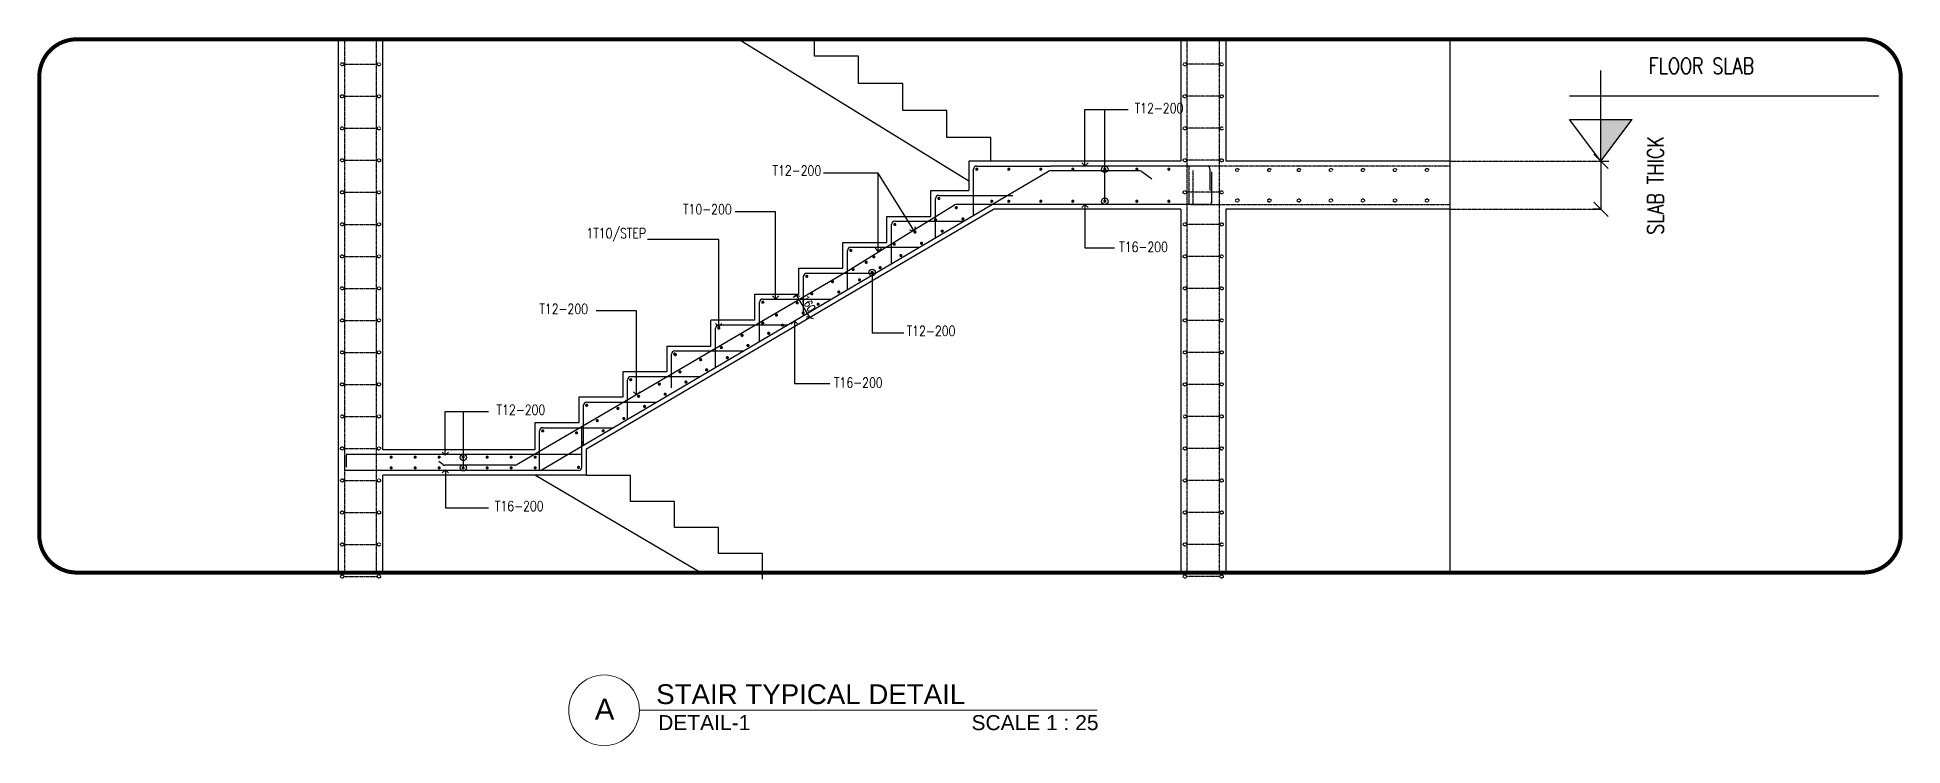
# Model space of a CAD drawing. Header units: inches. Extents: x -1387 to 66769, y -34670 to 11651.
# Drawn here: x 4 to 11658, y 4 to 4429 of the extents above; entities that cross this region are included whole.
import ezdxf
from ezdxf import colors
from ezdxf.entities.mleader import LeaderData, LeaderLine
from ezdxf.enums import TextEntityAlignment as Align
from ezdxf.math import Vec2, Vec3

# ---------------------------------------------------------------- set-up
doc = ezdxf.new("R2010")
doc.units = ezdxf.units.IN
doc.header["$MEASUREMENT"] = 0
doc.linetypes.add('HIDDEN', pattern=[0.375, 0.25, -0.125])
doc.linetypes.add('Level-200$0$DOT2', pattern=[0.125, 0, -0.125])
for name, color, linetype in [('APG-STR-DT-LEADER', 7, 'Continuous'), ('S-CON-SEC', 2, 'Continuous'), ('S-DT-DIMS', 7, 'Continuous'), ('S-DT-TEXT', 91, 'Continuous'), ('S-ENLARGED AREA', 5, 'HIDDEN'), ('S-LEVEL-SEC', 7, 'Continuous'), ('S-RBAR', 4, 'Continuous'), ('S-RBAR-SEC', 4, 'Continuous'), ('S-STAIR', 1, 'Continuous')]:
    doc.layers.add(name, color=color, linetype=linetype)
doc.layers.add('APG-STR-TEXT-SUB TITLE', color=53, linetype='Continuous', lineweight=9)
doc.styles.add('APG ROMANS 0.80', font='romans.shx', dxfattribs={"width": 0.8})
doc.styles.add('Arial', font='arial.ttf', dxfattribs={"width": 0.8})
doc.styles.get("Standard").update_dxf_attribs({"font": 'arial.ttf'})
doc.dimstyles.new('APG-STR-25 DT', dxfattribs={"dimscale": 250, "dimtxt": 0.2, "dimasz": 0.13, "dimexe": 0.1, "dimexo": 0.1, "dimgap": 0.05, "dimtad": 1, "dimdec": 0, "dimrnd": 5, "dimzin": 3, "dimdsep": 46, "dimtxsty": 'APG ROMANS 0.80', "dimblk": 'OBLIQUE', "dimcen": 0.05, "dimclrd": 256, "dimclre": 256, "dimclrt": 2, "dimadec": 0, "dimazin": 0, "dimtfac": 1, "dimtdec": 0, "dimtofl": 0, "dimtmove": 2, "dimatfit": 3, "dimfxl": 0.35, "dimfxlon": 1, "dimtolj": 1, "dimtzin": 0, "dimarcsym": 0})
doc.dimstyles.new('APG-STR-50 DT', dxfattribs={"dimscale": 500, "dimtxt": 0.2, "dimasz": 0.18, "dimexe": 0.1, "dimexo": 0.1, "dimgap": 0.05, "dimtad": 1, "dimdec": 0, "dimrnd": 5, "dimzin": 3, "dimdsep": 46, "dimtxsty": 'APG ROMANS 0.80', "dimblk": 'OBLIQUE', "dimcen": 0.05, "dimclrd": 256, "dimclre": 256, "dimclrt": 2, "dimadec": 0, "dimazin": 0, "dimtfac": 1, "dimtdec": 0, "dimtofl": 0, "dimtmove": 2, "dimatfit": 3, "dimfxl": 0.35, "dimfxlon": 1, "dimtolj": 1, "dimtzin": 0, "dimarcsym": 0})

# ---------------------------------------------------------------- blocks, each defined once
blk = doc.blocks.new('*U5')
blk.add_hatch(color=250).paths.add_polyline_path([(391, 521), (0, 521), (0, 0)])
for p, q in [((0, 0), (0, 1134)), ((-391, 818), (3473, 818)), ((0, 0), (-391, 521)), ((-391, 521), (391, 521)), ((0, 0), (391, 521))]:
    blk.add_line(p, q)
at = {"style": 'APG ROMANS 0.80', "width": 0.8}
blk.add_attdef('2', text='', height=200, dxfattribs=at).set_placement((597, 1291), align=Align.TOP_LEFT)
blk.add_attdef('1', (597, 915), '', height=200, dxfattribs=at)
blk = doc.blocks.new('_Oblique')
at = {"color": 4, "linetype": 'ByBlock', "lineweight": -2}
blk.add_line((-0.5, -0.5), (0.5, 0.5), dxfattribs=at)
blk = doc.blocks.new('*D8')
at = {"layer": 'DEFPOINTS', "color": 0, "transparency": 16777216}
for p in [(4761, 2824), (4843, 2686), (4829, 2679)]:
    blk.add_point(p, dxfattribs=at)
at = {"layer": 'S-DT-DIMS', "lineweight": -2, "transparency": 16777216}
for p, q in [((4748, 2816), (4727, 2804)), ((4748, 2816), (4829, 2679)), ((4829, 2679), (4808, 2666))]:
    blk.add_line(p, q, dxfattribs=at)
at = {"layer": 'S-DT-DIMS', "lineweight": -2, "transparency": 16777216, "xscale": 32.5, "yscale": 32.5, "zscale": 32.5}
for p, rotation in [((4748, 2816), 120.487219130461), ((4829, 2679), 300.487219130461)]:
    blk.add_blockref('_Oblique', p, dxfattribs=dict(at, rotation=rotation))
at = {"layer": 'S-DT-DIMS', "color": 2, "transparency": 16777216, "insert": (4821, 2766), "char_height": 50, "attachment_point": 5, "rotation": 300.4872, "style": 'APG ROMANS 0.80'}
blk.add_mtext('\\A1;160', dxfattribs=at)
blk = doc.blocks.new('*D7')
at = {"layer": 'DEFPOINTS', "color": 0, "transparency": 16777216}
for p in [(9773, 3655, 0), (9773, 3355, 0), (9773, 3355)]:
    blk.add_point(p, dxfattribs=at)
at = {"layer": 'S-DT-DIMS', "lineweight": -2, "transparency": 16777216}
for p, q in [((9773, 3655), (9823, 3655)), ((9773, 3655), (9773, 3355)), ((9773, 3355), (9723, 3355))]:
    blk.add_line(p, q, dxfattribs=at)
at = {"layer": 'S-DT-DIMS', "lineweight": -2, "transparency": 16777216, "xscale": 90, "yscale": 90, "zscale": 90}
for p, rotation in [((9773, 3655), 90), ((9773, 3355), 270)]:
    blk.add_blockref('_Oblique', p, dxfattribs=dict(at, rotation=rotation))
at = {"layer": 'S-DT-DIMS', "color": 2, "transparency": 16777216, "insert": (10114, 3504), "char_height": 100, "attachment_point": 5, "rotation": 90, "style": 'APG ROMANS 0.80'}
blk.add_mtext('\\A1;SLAB THICK', dxfattribs=at)
blk = doc.blocks.new('_Open90')
at = {"color": 0, "lineweight": -2}
for p, q in [((0, 0), (-1, 0)), ((-0.5, 0.5), (0, 0)), ((0, 0), (-0.5, -0.5))]:
    blk.add_line(p, q, dxfattribs=at)
blk = doc.blocks.new('_Small')
at = {"color": 0, "linetype": 'ByBlock', "lineweight": -2}
blk.add_circle((0, 0), 0.25, dxfattribs=at)
blk = doc.blocks.new('*U6')
at = {"color": 0}
blk.add_line((0.589, 0), (8.216, 0), dxfattribs=at)
blk.add_circle((0, 0), 0.589, dxfattribs=at)
at = {"style": 'Arial'}
blk.add_attdef('C', (0.868, 0.104), '', height=0.33, dxfattribs=at)
blk.add_attdef('A', text='', height=0.35, dxfattribs=at).set_placement((0.009, 0.018), align=Align.MIDDLE_CENTER)
blk.add_attdef('D', text='', height=0.25, dxfattribs=at).set_placement((8.238, -0.08), align=Align.TOP_RIGHT)

msp = doc.modelspace()

# ---------------------------------------------------------------- linework, layer by layer
at = {"color": 6, "linetype": 'HIDDEN'}
msp.add_line((8830.5, 1085.2), (8830.5, 4416.8), dxfattribs=at)
at = {"layer": 'S-CON-SEC'}
for p, q in [((1883.4, 4416.8), (1883.4, 1085.2)), ((2163.4, 1852.8), (2163.4, 4416.8)), ((7148.4, 4416.8), (7148.4, 3655)), ((7428.4, 4416.8), (7428.4, 3655)), ((7148.4, 3655), (5823.4, 3655)), ((5823.4, 3655), (5823.4, 3471.8)), ((8830.5, 3655), (7428.4, 3655)), ((5586.4, 3471.8), (5823.4, 3471.8)), ((5586.4, 3309.9), (5586.4, 3471.8)), ((3435.4, 1857.9), (5978.3, 3355)), ((5311.4, 3309.9), (5586.4, 3309.9)), ((5311.4, 3148), (5311.4, 3309.9)), ((7148.4, 3355), (5978.3, 3355)), ((7148.4, 3355), (7148.4, 1085.2)), ((7428.4, 3355), (7428.4, 1085.2)), ((8830.5, 3355), (7428.4, 3355)), ((5036.4, 2986.1), (5036.4, 3148)), ((5036.4, 3148), (5311.4, 3148)), ((4761.4, 2824.2), (4761.4, 2986.1)), ((4761.4, 2986.1), (5036.4, 2986.1)), ((4486.4, 2662.3), (4486.4, 2824.2)), ((4486.4, 2824.2), (4761.4, 2824.2)), ((4211.4, 2500.4), (4211.4, 2662.3)), ((4486.4, 2662.3), (4211.4, 2662.3)), ((3936.4, 2500.4), (4211.4, 2500.4)), ((3936.4, 2500.4), (3936.4, 2340.4)), ((3936.4, 2340.4), (3661.4, 2340.4)), ((3661.4, 2340.4), (3661.4, 2180.4)), ((3661.4, 2180.4), (3386.4, 2180.4)), ((3386.4, 2180.4), (3386.4, 2020.4)), ((3386.4, 2020.4), (3111.4, 2020.4)), ((3111.4, 2020.4), (3111.4, 1852.8)), ((3111.4, 1852.8), (2163.4, 1852.8)), ((3435.4, 1690.9), (3435.4, 1857.9)), ((2163.4, 1085.2), (2163.4, 1692.8)), ((3435.4, 1692.8), (2163.4, 1692.8))]:
    msp.add_line(p, q, dxfattribs=at)
at = {"layer": 'S-ENLARGED AREA', "ltscale": 1000, "const_width": 25, "elevation": 0}
msp.add_lwpolyline([(250.2, 4416.8), (11411.9, 4416.8, -0.4142136), (11645.7, 4183), (11645.7, 1319, -0.4142136), (11411.9, 1085.2), (250.2, 1085.2, -0.4142136), (16.4, 1319), (16.4, 4183, -0.4142136)], format="xyb", close=True, dxfattribs=at)
at = {"layer": 'S-LEVEL-SEC', "color": 4, "linetype": 'Level-200$0$DOT2', "ltscale": 0.25}
for p, q in [((8830.5, 3655), (9773, 3655)), ((8830.5, 3355), (9773, 3355))]:
    msp.add_line(p, q, dxfattribs=at)
at = {"layer": 'S-RBAR', "color": 25, "linetype": 'HIDDEN', "ltscale": 0.25}
for p, q in [((1923.4, 4416.8), (1923.4, 1085.2)), ((2123.4, 1085.2), (2123.4, 4416.8)), ((7188.4, 1085.2, 0), (7188.4, 4416.8, 0)), ((1918.4, 4260.8, 0), (2128.4, 4260.8, 0)), ((7393.4, 4260.8, 0), (7183.4, 4260.8, 0)), ((1918.4, 4060.8, 0), (2128.4, 4060.8, 0)), ((7393.4, 4060.8, 0), (7183.4, 4060.8, 0)), ((1918.4, 3860.8, 0), (2128.4, 3860.8, 0)), ((7393.4, 3860.8, 0), (7183.4, 3860.8, 0)), ((1918.4, 3660.8, 0), (2128.4, 3660.8, 0)), ((8830.5, 3625, 0), (7182.9, 3625, 0)), ((7393.4, 3660.8, 0), (7183.4, 3660.8, 0)), ((7197.9, 3625, 0), (7197.9, 3385, 0)), ((7222.9, 3600, 0), (7222.9, 3385, 0)), ((1918.4, 3460.8, 0), (2128.4, 3460.8, 0)), ((7393.4, 3460.8, 0), (7183.4, 3460.8, 0)), ((7207.9, 3385, 0), (8830.5, 3385, 0)), ((1918.4, 3260.8, 0), (2128.4, 3260.8, 0)), ((7393.4, 3260.8, 0), (7183.4, 3260.8, 0)), ((1918.4, 3060.8, 0), (2128.4, 3060.8, 0)), ((7393.4, 3060.8, 0), (7183.4, 3060.8, 0)), ((1918.4, 2860.8, 0), (2128.4, 2860.8, 0)), ((7393.4, 2860.8, 0), (7183.4, 2860.8, 0)), ((1918.4, 2660.8, 0), (2128.4, 2660.8, 0)), ((7393.4, 2660.8, 0), (7183.4, 2660.8, 0)), ((1918.4, 2460.8, 0), (2128.4, 2460.8, 0)), ((7393.4, 2460.8, 0), (7183.4, 2460.8, 0)), ((1918.4, 2260.8, 0), (2128.4, 2260.8, 0)), ((7393.4, 2260.8, 0), (7183.4, 2260.8, 0)), ((1918.4, 2060.8, 0), (2128.4, 2060.8, 0)), ((7393.4, 2060.8, 0), (7183.4, 2060.8, 0)), ((1918.4, 1860.8, 0), (2128.4, 1860.8, 0)), ((7393.4, 1860.8, 0), (7183.4, 1860.8, 0)), ((1918.4, 1660.8, 0), (2128.4, 1660.8, 0)), ((7393.4, 1660.8, 0), (7183.4, 1660.8, 0)), ((1918.4, 1460.8, 0), (2128.4, 1460.8, 0)), ((7393.4, 1460.8, 0), (7183.4, 1460.8, 0)), ((1918.4, 1260.8, 0), (2128.4, 1260.8, 0)), ((7393.4, 1260.8, 0), (7183.4, 1260.8, 0)), ((1918.4, 1060.8, 0), (2128.4, 1060.8, 0)), ((7393.4, 1060.8, 0), (7183.4, 1060.8, 0))]:
    msp.add_line(p, q, dxfattribs=at)
msp.add_lwpolyline([(7388.4, 4416.8), (7388.4, 1085.2)], dxfattribs=at)
for centre in [(1908.4, 4260.8, 0), (2138.4, 4260.8, 0), (7173.4, 4260.8, 0), (7403.4, 4260.8, 0), (1908.4, 4060.8, 0), (2138.4, 4060.8, 0), (7173.4, 4060.8, 0), (7403.4, 4060.8, 0), (1908.4, 3860.8, 0), (2138.4, 3860.8, 0), (7173.4, 3860.8, 0), (7403.4, 3860.8, 0), (1908.4, 3660.8, 0), (2138.4, 3660.8, 0), (7173.4, 3660.8, 0), (7403.4, 3660.8, 0), (7501, 3600, 0), (7701, 3600, 0), (7886, 3600, 0), (8086, 3600, 0), (8286, 3600, 0), (8486, 3600, 0), (8686, 3600, 0), (1908.4, 3460.8, 0), (2138.4, 3460.8, 0), (7173.4, 3460.8, 0), (7403.4, 3460.8, 0), (7501, 3410, 0), (7701, 3410, 0), (7886, 3410, 0), (8086, 3410, 0), (8286, 3410, 0), (8486, 3410, 0), (8686, 3410, 0), (1908.4, 3260.8, 0), (2138.4, 3260.8, 0), (7173.4, 3260.8, 0), (7403.4, 3260.8, 0), (1908.4, 3060.8, 0), (2138.4, 3060.8, 0), (7173.4, 3060.8, 0), (7403.4, 3060.8, 0), (1908.4, 2860.8, 0), (2138.4, 2860.8, 0), (7173.4, 2860.8, 0), (7403.4, 2860.8, 0), (1908.4, 2660.8, 0), (2138.4, 2660.8, 0), (7173.4, 2660.8, 0), (7403.4, 2660.8, 0), (1908.4, 2460.8, 0), (2138.4, 2460.8, 0), (7173.4, 2460.8, 0), (7403.4, 2460.8, 0), (1908.4, 2260.8, 0), (2138.4, 2260.8, 0), (7173.4, 2260.8, 0), (7403.4, 2260.8, 0), (1908.4, 2060.8, 0), (2138.4, 2060.8, 0), (7173.4, 2060.8, 0), (7403.4, 2060.8, 0), (1908.4, 1860.8, 0), (2138.4, 1860.8, 0), (7173.4, 1860.8, 0), (7403.4, 1860.8, 0), (1908.4, 1660.8, 0), (2138.4, 1660.8, 0), (7173.4, 1660.8, 0), (7403.4, 1660.8, 0), (1908.4, 1460.8, 0), (2138.4, 1460.8, 0), (7173.4, 1460.8, 0), (7403.4, 1460.8, 0), (1908.4, 1260.8, 0), (2138.4, 1260.8, 0), (7173.4, 1260.8, 0), (7403.4, 1260.8, 0), (1908.4, 1060.8, 0), (2138.4, 1060.8, 0), (7173.4, 1060.8, 0), (7403.4, 1060.8, 0)]:
    msp.add_circle(centre, 10, dxfattribs=at)
at = {"layer": 'S-RBAR-SEC'}
for p, q in [((5873.4, 3625), (6336, 3625)), ((7310.2, 3625), (6336, 3625)), ((3146.8, 1722.8), (6322.1, 3592.2)), ((5853.4, 3316.3), (5853.4, 3605)), ((6893.5, 3595), (6332.2, 3595)), ((6905.4, 3591), (6967, 3545.5)), ((7330.2, 3605), (7330.2, 3472.7)), ((7342.8, 3405), (7342.8, 3588.2)), ((5057.8, 2964.1), (5734.9, 3382)), ((5616.4, 3176.7), (5616.4, 3421.8)), ((5636.4, 3441.8), (6099, 3441.8)), ((7322.8, 3385), (5745.4, 3385)), ((5361.4, 3279.9), (5791.7, 3279.9)), ((5341.4, 3014.8), (5341.4, 3259.9)), ((5066.4, 2852.9), (5066.4, 3098)), ((5086.4, 3118), (5516.7, 3118)), ((2996.1, 1758.6), (5057.8, 2964.1)), ((4791.4, 2691), (4791.4, 2936.1)), ((4811.4, 2956.1), (5241.7, 2956.1)), ((4516.4, 2529.1), (4516.4, 2774.2)), ((4536.4, 2794.2), (4966.7, 2794.2)), ((4241.4, 2367.2), (4241.4, 2612.3)), ((4261.4, 2632.3), (4691.7, 2632.3)), ((3966.4, 2238.4), (3966.4, 2450.4)), ((3986.4, 2470.4), (4416.7, 2470.4)), ((3691.4, 2043.4), (3691.4, 2290.4)), ((3711.4, 2310.4), (4144.9, 2310.4)), ((3416.4, 1881.5), (3416.4, 2130.4)), ((3436.4, 2150.4), (3873.1, 2150.4)), ((3161.4, 1990.4), (3601.4, 1990.4)), ((3405.4, 1742.8), (3405.4, 1990.4)), ((3141.4, 1722.8), (3141.4, 1970.4)), ((1924.7, 1722.8), (1924.7, 1793.6)), ((3405.4, 1822.8), (1934.6, 1822.8)), ((1934.6, 1822.8), (1934.6, 1743.5)), ((2538.4, 1760.1), (2512.6, 1780.2)), ((2986, 1755.9), (2550.7, 1755.9)), ((3385.4, 1722.8), (1924.7, 1722.8))]:
    msp.add_line(p, q, dxfattribs=at)
at = {"layer": 'S-RBAR-SEC', "const_width": 10}
for points in [[(5869.1, 3602.3, -1), (5877.6, 3607.6, -1)], [(6069.1, 3602.3, -1), (6077.6, 3607.6, -1)], [(6269.1, 3602.3, -1), (6277.6, 3607.6, -1)], [(6469.1, 3602.3, -1), (6477.6, 3607.6, -1)], [(6669.1, 3602.3, -1), (6677.6, 3607.6, -1)], [(6869.1, 3602.3, -1), (6877.6, 3607.6, -1)], [(7069.1, 3602.3, -1), (7077.6, 3607.6, -1)], [(5632.1, 3419.2, -1), (5640.6, 3424.5, -1)], [(5962.8, 3407.6, 1), (5971.3, 3402.3, 1)], [(6069.1, 3407.6, 1), (6077.6, 3402.3, 1)], [(6269.1, 3407.6, 1), (6277.6, 3402.3, 1)], [(6469.1, 3407.6, 1), (6477.6, 3402.3, 1)], [(6669.1, 3407.6, 1), (6677.6, 3402.3, 1)], [(6869.1, 3407.6, 1), (6877.6, 3402.3, 1)], [(7069.1, 3407.6, 1), (7077.6, 3402.3, 1)], [(5357.1, 3257.3, -1), (5365.6, 3262.6, -1)], [(5611.9, 3286.2, -1), (5620.4, 3291.5, -1)], [(5741.2, 3362.3, -1), (5749.7, 3367.6, -1)], [(5782.7, 3291.9, -1), (5791.1, 3297.2, -1)], [(5353.4, 3134, -1), (5361.9, 3139.3, -1)], [(5482.7, 3210.1, -1), (5491.2, 3215.4, -1)], [(5524.1, 3139.7, -1), (5532.6, 3145, -1)], [(5653.4, 3215.8, -1), (5661.9, 3221.1, -1)], [(5082.1, 3095.4, -1), (5090.6, 3100.7, -1)], [(5178.2, 3021, -1), (5186.7, 3026.3, -1)], [(5225.6, 3055.5, -1), (5234.1, 3060.8, -1)], [(5394.9, 3063.6, -1), (5403.4, 3068.9, -1)], [(4807.1, 2933.5, -1), (4815.6, 2938.8, -1)], [(5097.1, 2976.3, -1), (5105.6, 2981.6, -1)], [(5136.4, 2911.4, -1), (5144.8, 2916.7, -1)], [(5215.4, 2957.9, -1), (5223.9, 2963.2, -1)], [(5265.6, 2987.5, -1), (5274.1, 2992.8, -1)], [(4838.6, 2824.1, -1), (4847.1, 2829.4, -1)], [(4967.9, 2900.2, -1), (4976.3, 2905.5, -1)], [(5007.1, 2835.3, -1), (5015.6, 2840.6, -1)], [(4532.1, 2771.6, -1), (4540.6, 2776.9, -1)], [(4618.1, 2691.2, -1), (4626.6, 2696.5, -1)], [(4747.4, 2767.4, -1), (4755.8, 2772.7, -1)], [(4784.5, 2704.2, -1), (4793, 2709.5, -1)], [(4877.8, 2759.2, -1), (4886.3, 2764.5, -1)], [(4257.1, 2609.6, -1), (4265.6, 2614.9, -1)], [(4402.7, 2564.4, -1), (4411.1, 2569.7, -1)], [(4531.9, 2640.5, -1), (4540.4, 2645.8, -1)], [(4569.1, 2577.4, -1), (4577.6, 2582.7, -1)], [(4655.3, 2628.1, -1), (4663.7, 2633.4, -1)], [(3982.1, 2447.7, -1), (3990.6, 2453, -1)], [(3986.1, 2443.9, -1), (3994.6, 2449.2, -1)], [(4273.4, 2488.3, -1), (4281.9, 2493.6, -1)], [(4439.8, 2501.3, -1), (4448.3, 2506.6, -1)], [(4014.9, 2336.1, -1), (4023.4, 2341.4, -1)], [(4144.1, 2412.2, -1), (4152.6, 2417.5, -1)], [(4181.3, 2349.1, -1), (4189.8, 2354.4, -1)], [(4310.6, 2425.2, -1), (4319.1, 2430.5, -1)], [(3707.1, 2287.7, -1), (3715.6, 2293, -1)], [(3885.6, 2260, -1), (3894.1, 2265.3, -1)], [(4052.1, 2273, -1), (4060.5, 2278.3, -1)], [(3432.1, 2127.7, -1), (3440.6, 2133, -1)], [(3627.1, 2107.8, -1), (3635.6, 2113.1, -1)], [(3756.4, 2183.9, -1), (3764.8, 2189.2, -1)], [(3793.5, 2120.8, -1), (3802, 2126.1, -1)], [(3922.8, 2196.9, -1), (3931.3, 2202.2, -1)], [(3497.8, 2031.7, -1), (3506.3, 2037, -1)], [(3535, 1968.6, -1), (3543.5, 1973.9, -1)], [(3664.3, 2044.7, -1), (3672.7, 2050, -1)], [(3157.1, 1967.7, -1), (3165.6, 1973, -1)], [(3368.6, 1955.6, -1), (3377.1, 1960.9, -1)], [(3405.7, 1892.5, -1), (3414.2, 1897.8, -1)], [(2210.1, 1803.4, -1), (2218.5, 1808.7, -1)], [(2210.1, 1742.2, 1), (2218.5, 1736.9, 1)], [(2360.1, 1803.4, -1), (2368.5, 1808.7, -1)], [(2360.1, 1742.2, 1), (2368.5, 1736.9, 1)], [(2510.1, 1803.4, -1), (2518.5, 1808.7, -1)], [(2510.1, 1742.2, 1), (2518.5, 1736.9, 1)], [(2660.1, 1803.4, -1), (2668.5, 1808.7, -1)], [(2660.1, 1742.2, 1), (2668.5, 1736.9, 1)], [(2810.1, 1803.4, -1), (2818.5, 1808.7, -1)], [(2810.1, 1742.2, 1), (2818.5, 1736.9, 1)], [(2960.1, 1803.4, -1), (2968.5, 1808.7, -1)], [(2960.1, 1742.2, 1), (2968.5, 1736.9, 1)], [(3110.1, 1803.4, -1), (3118.5, 1808.7, -1)], [(3110.1, 1742.2, 1), (3118.5, 1736.9, 1)], [(3381.1, 1740.1, -1), (3389.6, 1745.4, -1)]]:
    msp.add_lwpolyline(points, format="xyb", close=True, dxfattribs=at)
at = {"layer": 'S-RBAR-SEC'}
for centre, start, end in [((5873.4, 3605), 90, 180), ((7310.2, 3605), 0, 90), ((6332.2, 3575), 90, 120.48722), ((6893.5, 3575), 53.51542, 90), ((5636.4, 3421.8), 90, 180), ((5745.4, 3365), 90, 121.68172), ((5745.4, 3365), 90, 121.68172), ((7322.8, 3405), 270, 0), ((5361.4, 3259.9), 90, 180), ((5086.4, 3098), 90, 180), ((4811.4, 2936.1), 90, 180), ((4536.4, 2774.2), 90, 180), ((4261.4, 2612.3), 90, 180), ((3986.4, 2450.4), 90, 180), ((3711.4, 2290.4), 90, 180), ((3436.4, 2130.4), 90, 180), ((3161.4, 1970.4), 90, 180), ((2550.7, 1775.9), 232.07881, 270), ((2986, 1775.9), 270, 300.19162), ((3385.4, 1742.8), 270, 0)]:
    msp.add_arc(centre, 20, start, end, dxfattribs=at)
at = {"layer": 'S-STAIR', "color": 8, "ltscale": 0.2}
for p, q in [((5823.4, 3530.2), (4382.6, 4416.8)), ((4860.4, 4310.6), (4860.4, 4416.8)), ((5135.4, 4310.6), (4860.4, 4310.6)), ((5135.4, 4141.4), (5135.4, 4310.6)), ((5410.4, 4141.4), (5135.4, 4141.4)), ((5410.4, 3972.2), (5410.4, 4141.4)), ((5685.4, 3972.2), (5410.4, 3972.2)), ((5685.4, 3803), (5685.4, 3972.2)), ((5960.4, 3803), (5685.4, 3803)), ((5960.4, 3655), (5960.4, 3803)), ((3116.8, 1692.8), (4148.8, 1085.2)), ((3710.4, 1690.9), (3435.4, 1690.9)), ((3710.4, 1529), (3710.4, 1690.9)), ((3985.4, 1529), (3710.4, 1529)), ((3985.4, 1367.1), (3985.4, 1529)), ((4260.4, 1367.1), (3985.4, 1367.1)), ((4260.4, 1205.2), (4260.4, 1367.1)), ((4535.4, 1205.2), (4260.4, 1205.2)), ((4535.4, 1043.3), (4535.4, 1205.2))]:
    msp.add_line(p, q, dxfattribs=at)

# ---------------------------------------------------------------- block references
at = {"layer": 'APG-STR-TEXT-SUB TITLE', "color": 4, "xscale": 375, "yscale": 375, "zscale": 375}
msp.add_blockref('*U6', (3544.8, 224.7), dxfattribs=at).add_auto_attribs({'D': 'DETAIL-1                                      SCALE 1 : 25', 'A': 'A', 'C': 'STAIR TYPICAL DETAIL'})
at = {"layer": 'S-LEVEL-SEC', "xscale": 0.5, "yscale": 0.5, "zscale": 0.5}
msp.add_blockref('*U5', (9773, 3655), dxfattribs=at).add_auto_attribs({'2': 'FLOOR SLAB'})

# ---------------------------------------------------------------- texts
at = {"layer": 'S-DT-TEXT', "style": 'APG ROMANS 0.80', "width": 0.8}
for s, p in [('T12-200', (7164.3, 3955.3)), ('T12-200', (4901.6, 3565.4)), ('T10-200', (4342.4, 3323.9)), ('1T10/STEP', (3807.4, 3174)), ('T12-200', (3444.9, 2701.1)), ('T12-200', (3177.6, 2071.1))]:
    msp.add_text(s, height=62.5, dxfattribs=at).set_placement(p, align=Align.RIGHT)
for s, p in [('T16-200', (6763.3, 3088.4)), ('T12-200', (5435.8, 2563.3)), ('T16-200', (4981.3, 2241.3)), ('T16-200', (2862.9, 1469.5))]:
    msp.add_text(s, height=62.5, dxfattribs=at).set_placement(p)

# ---------------------------------------------------------------- dimensions: what is measured, and where the dimension line sits
at = {"layer": 'S-DT-DIMS'}
dim = msp.add_linear_dim(base=(9773, 3355, 0), p1=(9773, 3655), p2=(9773, 3355), angle=90, text='SLAB THICK', dimstyle='APG-STR-50 DT', dxfattribs=at)
dim.commit()
dim.dimension.update_dxf_attribs({"geometry": '*D7', "text_midpoint": (10114.1, 3503.6, 0), "dimtype": 160})
dim = msp.add_aligned_dim(p1=(4761.4, 2824.2), p2=(4842.6, 2686.3), distance=-15.4, dimstyle='APG-STR-25 DT', dxfattribs=at)
dim.commit()
dim.dimension.update_dxf_attribs({"geometry": '*D8', "text_midpoint": (4821.1, 2766.5)})

# ---------------------------------------------------------------- leaders
at = {"layer": 'APG-STR-DT-LEADER'}
ml = msp.add_multileader_mtext('Standard', dxfattribs=at)
ml.set_content('')
ml.set_leader_properties(color=256)
ml.set_arrow_properties(name='OPEN90')
ml.build(insert=Vec2(0, 0))
ml.multileader.update_dxf_attribs({"has_dogleg": 0, "dogleg_length": 0.36, "arrow_head_size": 40, "scale": 0.25})
ctx = ml.context
ctx.base_point, ctx.scale, ctx.char_height, ctx.arrow_head_size, ctx.landing_gap_size, ctx.plane_origin = Vec3(6820.1, 3977.4, 0), 0.25, 45, 40, 22.5, Vec3(6549, 3625, 0)
ctx.text_align_type = 2
notes = []
notes.append((ctx, [(0, (1, 1, 0), (6730.1, 3977.4, 0), (1, 0), 90, [(0, [(6549, 3625, 0), (6549, 3977.4, 0)], 0, [])])]))
ctx.mtext, ml.multileader.dxf.content_type = None, 0
ml = msp.add_multileader_mtext('Standard', dxfattribs=at)
ml.set_content('')
ml.set_leader_properties(color=256)
ml.set_arrow_properties(name='SMALL')
ml.build(insert=Vec2(0, 0))
ml.multileader.update_dxf_attribs({"has_dogleg": 0, "dogleg_length": 0.36, "arrow_head_size": 80, "scale": 0.25})
ctx = ml.context
ctx.base_point, ctx.scale, ctx.char_height, ctx.arrow_head_size, ctx.landing_gap_size, ctx.plane_origin = Vec3(6820.1, 3977.4), 0.25, 45, 80, 22.5, Vec3(6673.4, 3605)
ctx.text_align_type = 2
notes.append((ctx, [(0, (1, 1, 0), (6730.1, 3977.4), (1, 0), 90, [(0, [(6673.4, 3605), (6673.4, 3977.4)], 0, [])])]))
ctx.mtext, ml.multileader.dxf.content_type = None, 0
ml = msp.add_multileader_mtext('Standard', dxfattribs=at)
ml.set_content('')
ml.set_leader_properties(color=256)
ml.set_arrow_properties(name='SMALL')
ml.build(insert=Vec2(0, 0))
ml.multileader.update_dxf_attribs({"has_dogleg": 0, "dogleg_length": 0.36, "arrow_head_size": 80, "scale": 0.25})
ctx = ml.context
ctx.base_point, ctx.scale, ctx.char_height, ctx.arrow_head_size, ctx.landing_gap_size, ctx.plane_origin = Vec3(6820.1, 3977.4), 0.25, 45, 80, 22.5, Vec3(6673.4, 3545)
ctx.text_align_type = 2
notes.append((ctx, [(0, (1, 1, 0), (6730.1, 3977.4), (1, 0), 90, [(0, [(6673.4, 3405), (6673.4, 3977.4)], 0, [])])]))
ctx.mtext, ml.multileader.dxf.content_type = None, 0
ml = msp.add_multileader_mtext('Standard', dxfattribs=at)
ml.set_content('')
ml.set_leader_properties(color=256)
ml.set_arrow_properties(name='OPEN90')
ml.build(insert=Vec2(0, 0))
ml.multileader.update_dxf_attribs({"has_dogleg": 0, "dogleg_length": 360, "arrow_head_size": 40, "scale": 0.25})
ctx = ml.context
ctx.base_point, ctx.scale, ctx.char_height, ctx.arrow_head_size, ctx.landing_gap_size, ctx.plane_origin = Vec3(4916.6, 3580.8), 0.25, 0.045, 40, 0.0225, Vec3(5521.4, 3200.1)
notes.append((ctx, [(0, (1, 1, 0), (5006.6, 3580.8), (-1, 0), 90, [(0, [(5481.6, 3218.5), (5258.2, 3580.8)], 0, [])])]))
ctx.mtext, ml.multileader.dxf.content_type = None, 0
ml = msp.add_multileader_mtext('Standard', dxfattribs=at)
ml.set_content('')
ml.set_leader_properties(color=256)
ml.set_arrow_properties(name='OPEN90')
ml.build(insert=Vec2(0, 0))
ml.multileader.update_dxf_attribs({"has_dogleg": 0, "dogleg_length": 360, "arrow_head_size": 40, "scale": 0.25})
ctx = ml.context
ctx.base_point, ctx.scale, ctx.char_height, ctx.arrow_head_size, ctx.landing_gap_size, ctx.plane_origin = Vec3(5006.5, 3580.8), 0.25, 0.045, 40, 0.0225, Vec3(5258.2, 3036)
notes.append((ctx, [(0, (1, 1, 0), (5096.5, 3580.8), (-1, 0), 90, [(0, [(5258.2, 3091.8), (5258.2, 3580.8)], 0, [])])]))
ctx.mtext, ml.multileader.dxf.content_type = None, 0
ml = msp.add_multileader_mtext('Standard', dxfattribs=at)
ml.set_content('')
ml.set_leader_properties(color=256)
ml.set_arrow_properties(name='OPEN90')
ml.build(insert=Vec2(0, 0))
ml.multileader.update_dxf_attribs({"has_dogleg": 0, "dogleg_length": 360, "arrow_head_size": 40, "scale": 0.25})
ctx = ml.context
ctx.base_point, ctx.scale, ctx.char_height, ctx.arrow_head_size, ctx.landing_gap_size, ctx.plane_origin = Vec3(6734.3, 3114.4), 0.25, 0.045, 40, 0.0225, Vec3(6515.8, 3385)
notes.append((ctx, [(0, (1, 1, 0), (6644.3, 3114.4), (1, 0), 90, [(0, [(6549, 3385), (6549, 3114.4)], 0, [])])]))
ctx.mtext, ml.multileader.dxf.content_type = None, 0
ml = msp.add_multileader_mtext('Standard', dxfattribs=at)
ml.set_content('')
ml.set_leader_properties(color=256)
ml.set_arrow_properties(name='OPEN90')
ml.build(insert=Vec2(0, 0))
ml.multileader.update_dxf_attribs({"has_dogleg": 0, "dogleg_length": 0.36, "arrow_head_size": 40, "scale": 0.25})
ctx = ml.context
ctx.base_point, ctx.scale, ctx.char_height, ctx.arrow_head_size, ctx.landing_gap_size, ctx.plane_origin = Vec3(4364.7, 3338.9), 0.25, 45, 40, 22.5, Vec3(4616.4, 2794.2)
notes.append((ctx, [(0, (1, 1, 0), (4454.7, 3338.9), (-1, 0), 90, [(0, [(4616.4, 2794.2), (4616.4, 3338.9)], 0, [])])]))
ctx.mtext, ml.multileader.dxf.content_type = None, 0
ml = msp.add_multileader_mtext('Standard', dxfattribs=at)
ml.set_content('')
ml.set_leader_properties(color=256)
ml.set_arrow_properties(name='OPEN90')
ml.build(insert=Vec2(0, 0))
ml.multileader.update_dxf_attribs({"has_dogleg": 0, "dogleg_length": 0.36, "arrow_head_size": 40, "scale": 0.25})
ctx = ml.context
ctx.base_point, ctx.scale, ctx.char_height, ctx.arrow_head_size, ctx.landing_gap_size, ctx.plane_origin = Vec3(3815.7, 3167), 0.25, 45, 40, 22.5, Vec3(4261.4, 2621.4)
notes.append((ctx, [(0, (1, 1, 0), (3905.7, 3167), (-1, 0), 90, [(0, [(4261.4, 2621.4), (4261.4, 3167)], 0, [])])]))
ctx.mtext, ml.multileader.dxf.content_type = None, 0
ml = msp.add_multileader_mtext('Standard', dxfattribs=at)
ml.set_content('')
ml.set_leader_properties(color=256)
ml.set_arrow_properties(name='SMALL')
ml.build(insert=Vec2(0, 0))
ml.multileader.update_dxf_attribs({"has_dogleg": 0, "dogleg_length": 360, "arrow_head_size": 80, "scale": 0.25})
ctx = ml.context
ctx.base_point, ctx.scale, ctx.char_height, ctx.arrow_head_size, ctx.landing_gap_size, ctx.plane_origin = Vec3(5418.5, 2582.8), 0.25, 0.045, 80, 0.0225, Vec3(5219.6, 2960.5)
notes.append((ctx, [(0, (1, 1, 0), (5328.5, 2582.8), (1, 0), 90, [(0, [(5219.6, 2960.5), (5219.6, 2582.8)], 0, [])])]))
ctx.mtext, ml.multileader.dxf.content_type = None, 0
ml = msp.add_multileader_mtext('Standard', dxfattribs=at)
ml.set_content('')
ml.set_leader_properties(color=256)
ml.set_arrow_properties(name='OPEN90')
ml.build(insert=Vec2(0, 0))
ml.multileader.update_dxf_attribs({"has_dogleg": 0, "dogleg_length": 0.36, "arrow_head_size": 40, "scale": 0.25})
ctx = ml.context
ctx.base_point, ctx.scale, ctx.char_height, ctx.arrow_head_size, ctx.landing_gap_size, ctx.plane_origin = Vec3(3496.4, 2720.7), 0.25, 45, 40, 22.5, Vec3(3748.1, 2175.9)
notes.append((ctx, [(0, (1, 1, 0), (3586.4, 2720.7), (-1, 0), 90, [(0, [(3748.1, 2194.8), (3748.1, 2720.7)], 0, [])])]))
ctx.mtext, ml.multileader.dxf.content_type = None, 0
ml = msp.add_multileader_mtext('Standard', dxfattribs=at)
ml.set_content('')
ml.set_leader_properties(color=256)
ml.set_arrow_properties(name='OPEN90')
ml.build(insert=Vec2(0, 0))
ml.multileader.update_dxf_attribs({"has_dogleg": 0, "dogleg_length": 0.36, "arrow_head_size": 40, "scale": 0.25})
ctx = ml.context
ctx.base_point, ctx.scale, ctx.char_height, ctx.arrow_head_size, ctx.landing_gap_size, ctx.plane_origin = Vec3(4955.2, 2266.7), 0.25, 45, 40, 22.5, Vec3(4734.4, 2657.5)
notes.append((ctx, [(0, (1, 1, 0), (4865.2, 2266.7), (1, 0), 90, [(0, [(4734.4, 2657.5), (4734.4, 2266.7)], 0, [])])]))
ctx.mtext, ml.multileader.dxf.content_type = None, 0
ml = msp.add_multileader_mtext('Standard', dxfattribs=at)
ml.set_content('')
ml.set_leader_properties(color=256)
ml.set_arrow_properties(name='OPEN90')
ml.build(insert=Vec2(0, 0))
ml.multileader.update_dxf_attribs({"has_dogleg": 0, "dogleg_length": 0.36, "arrow_head_size": 40, "scale": 0.25})
ctx = ml.context
ctx.base_point, ctx.scale, ctx.char_height, ctx.arrow_head_size, ctx.landing_gap_size, ctx.plane_origin = Vec3(2822.5, 2091.7, 0), 0.25, 45, 40, 22.5, Vec3(2552.8, 1817.8, 0)
ctx.text_align_type = 2
notes.append((ctx, [(0, (1, 1, 0), (2732.5, 2091.7, 0), (1, 0), 90, [(0, [(2552.8, 1817.8, 0), (2552.8, 2091.7, 0)], 0, [])])]))
ctx.mtext, ml.multileader.dxf.content_type = None, 0
ml = msp.add_multileader_mtext('Standard', dxfattribs=at)
ml.set_content('')
ml.set_leader_properties(color=256)
ml.set_arrow_properties(name='SMALL')
ml.build(insert=Vec2(0, 0))
ml.multileader.update_dxf_attribs({"has_dogleg": 0, "dogleg_length": 360, "arrow_head_size": 80, "scale": 0.25})
ctx = ml.context
ctx.base_point, ctx.scale, ctx.char_height, ctx.arrow_head_size, ctx.landing_gap_size, ctx.plane_origin = Vec3(2822.5, 2091.7), 0.25, 0.045, 80, 0.0225, Vec3(2687, 1797.8)
ctx.text_align_type = 2
notes.append((ctx, [(0, (1, 1, 0), (2732.5, 2091.7), (1, 0), 90, [(0, [(2665.6, 1804.9), (2665.6, 2091.7)], 0, [])])]))
ctx.mtext, ml.multileader.dxf.content_type = None, 0
ml = msp.add_multileader_mtext('Standard', dxfattribs=at)
ml.set_content('')
ml.set_leader_properties(color=256)
ml.set_arrow_properties(name='SMALL')
ml.build(insert=Vec2(0, 0))
ml.multileader.update_dxf_attribs({"has_dogleg": 0, "dogleg_length": 360, "arrow_head_size": 80, "scale": 0.25})
ctx = ml.context
ctx.base_point, ctx.scale, ctx.char_height, ctx.arrow_head_size, ctx.landing_gap_size, ctx.plane_origin = Vec3(2822.5, 2091.7), 0.25, 0.045, 80, 0.0225, Vec3(2687, 1747.8)
ctx.text_align_type = 2
notes.append((ctx, [(0, (1, 1, 0), (2732.5, 2091.7), (1, 0), 90, [(0, [(2665.6, 1740.3), (2665.6, 2091.7)], 0, [])])]))
ctx.mtext, ml.multileader.dxf.content_type = None, 0
ml = msp.add_multileader_mtext('Standard', dxfattribs=at)
ml.set_content('')
ml.set_leader_properties(color=256)
ml.set_arrow_properties(name='OPEN90')
ml.build(insert=Vec2(0, 0))
ml.multileader.update_dxf_attribs({"has_dogleg": 0, "dogleg_length": 0.36, "arrow_head_size": 40, "scale": 0.25})
ctx = ml.context
ctx.base_point, ctx.scale, ctx.char_height, ctx.arrow_head_size, ctx.landing_gap_size, ctx.plane_origin = Vec3(2822.5, 1490.7), 0.25, 45, 40, 22.5, Vec3(2490.9, 1727.8)
notes.append((ctx, [(0, (1, 1, 0), (2732.5, 1490.7), (1, 0), 90, [(0, [(2553.4, 1727.8), (2553.4, 1490.7)], 0, [])])]))
ctx.mtext, ml.multileader.dxf.content_type = None, 0
for ctx, leaders in notes:
    for number, flags, end, landing, length, lines in leaders:
        leader = LeaderData()
        leader.index, (leader.has_last_leader_line, leader.has_dogleg_vector, leader.attachment_direction) = number, flags
        leader.last_leader_point, leader.dogleg_vector, leader.dogleg_length = Vec3(end), Vec3(landing), length
        for number, points, colour, breaks in lines:
            line = LeaderLine()
            line.index, line.vertices, line.color, line.breaks = number, Vec3.list(points), colors.encode_raw_color(colour), breaks
            leader.lines.append(line)
        ctx.leaders.append(leader)

doc.saveas('drawing.dxf')
